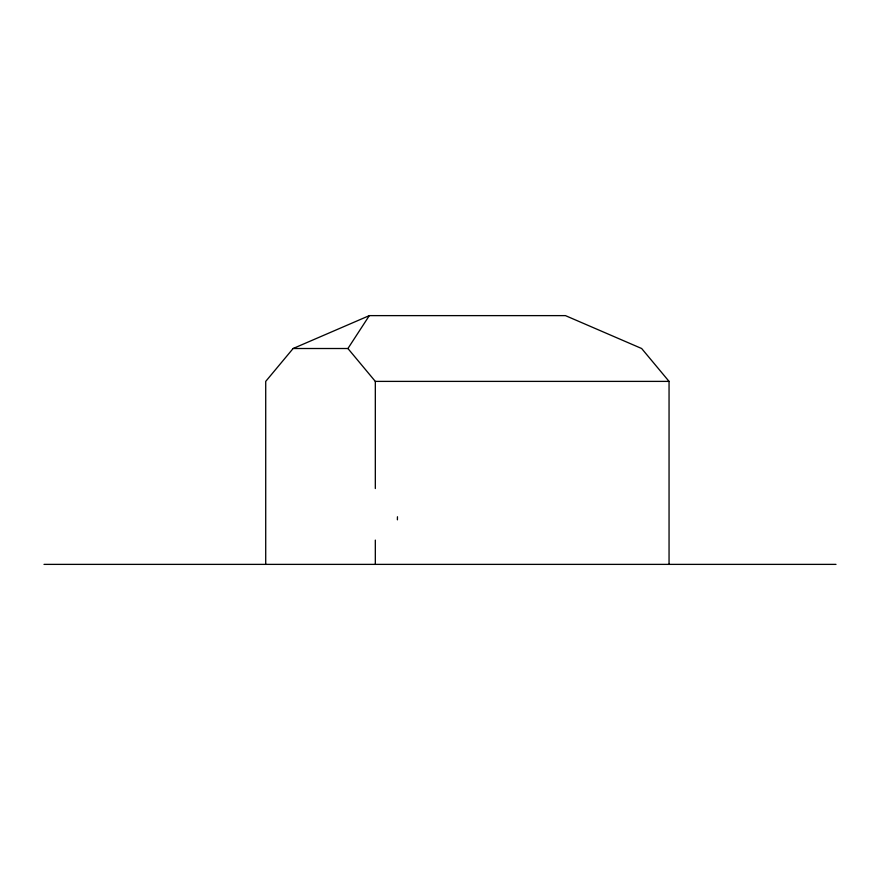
<?xml version="1.0" encoding="UTF-8"?>
<svg xmlns="http://www.w3.org/2000/svg" width="880" height="880" viewBox="0 0 880 880"><rect width="100%" height="100%" fill="white"/><g stroke="black" fill="none" stroke-linecap="round" stroke-linejoin="round"><path stroke-width="1.32" d="M265.716 564.377L265.716 381.392L293.117 348.513L347.919 348.513L369.325 315.623L565.444 315.623L641.652 348.513L669.053 381.392L669.053 564.377M293.117 348.513L369.325 315.623M347.919 348.513L375.32 381.392L669.053 381.392M397.397 519.827L397.452 516.758M44 564.377L836 564.377M375.32 381.392L375.32 488.543M375.32 540.1L375.32 564.377"/></g></svg>
